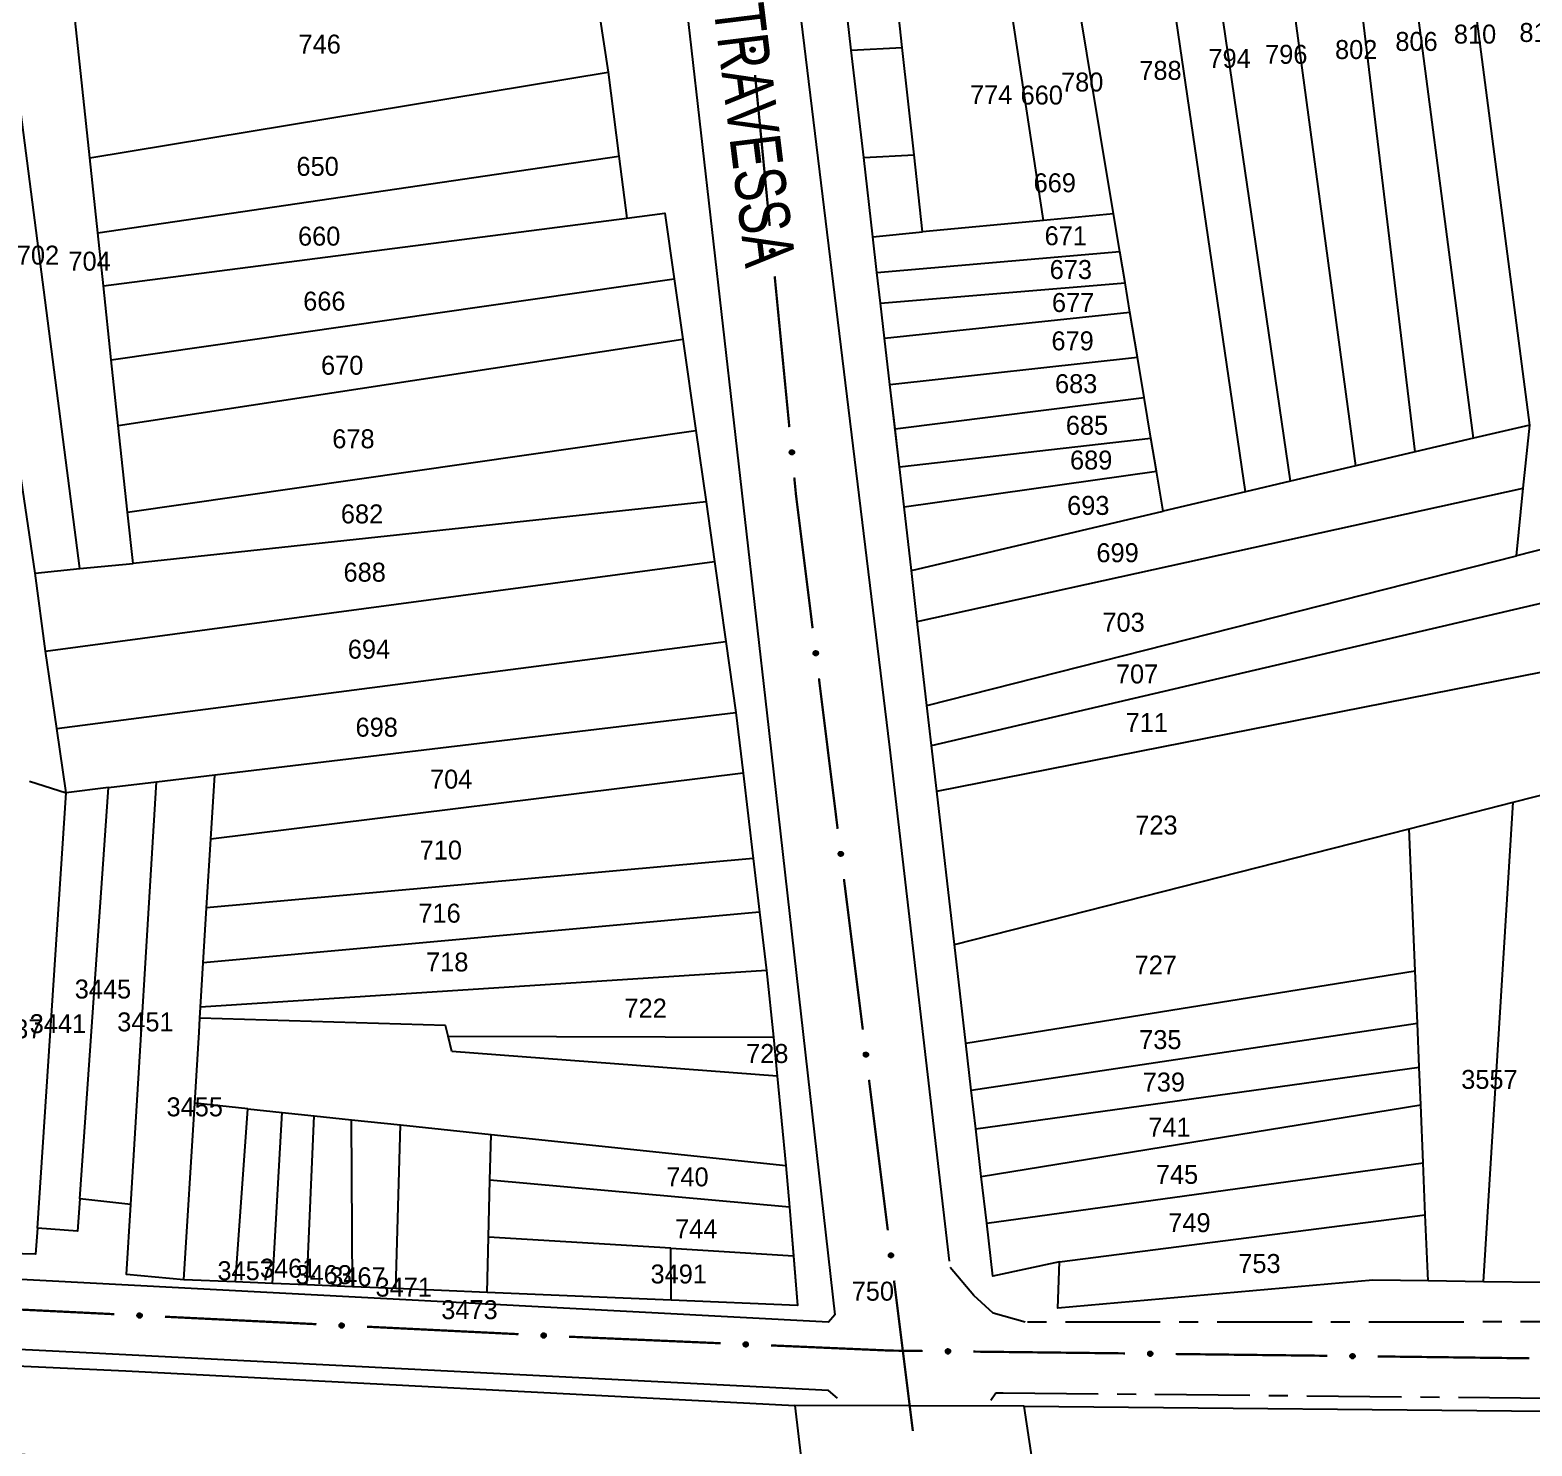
# Model space of a CAD drawing. Extents: x 203851 to 204958, y 4839055 to 4839989.
# Drawn here: x 204331.3 to 204450.1, y 4839184.7 to 4839296.7 of the extents above; entities that cross this region are included whole.
import ezdxf
from ezdxf.enums import TextEntityAlignment as Align

# ---------------------------------------------------------------- set-up
doc = ezdxf.new("R2010")
doc.units = 0
doc.header["$LTSCALE"] = 1.5
doc.header["$MEASUREMENT"] = 0
doc.linetypes.add('TRACO_13', pattern=[8, 5, -1, 1, -1])
for name, color, linetype in [('CD_MALHA_LOTES', 7, 'CONTINUOUS'), ('HD-CANAIS', 7, 'CONTINUOUS'), ('RU-QUADRA', 210, 'CONTINUOUS'), ('SV-EIXO-RUA-PAV', 20, 'CONTINUOUS'), ('SV-PONTE-BUEIRO', 251, 'CONTINUOUS'), ('SV-RUA-NAO-PAV', 7, 'CONTINUOUS'), ('SV-RUA-PAVIM', 7, 'CONTINUOUS'), ('SV-TXT-RUA-N-PAV', 7, 'CONTINUOUS'), ('Th_NmrPort', 1, 'CONTINUOUS')]:
    doc.layers.add(name, color=color, linetype=linetype)
doc.styles.add('ARIAL', font='ARIAL.SHX')

msp = doc.modelspace()

# ---------------------------------------------------------------- linework, layer by layer
at = {"layer": 'CD_MALHA_LOTES', "linetype": 'Continuous', "flags": 128}
for points in [[(204445.45, 4839264.4), (204439.37, 4839311)], [(204449.9, 4839265.45), (204443.89, 4839311.58)], [(204436.15, 4839262.21), (204429.73, 4839309.77)], [(204440.83, 4839263.32), (204435.16, 4839310.46)], [(204427.41, 4839260.16), (204420.32, 4839308.57)], [(204430.97, 4839261), (204423.97, 4839309.04)], [(204416.99, 4839282.15), (204412.75, 4839307.6)], [(204411.44, 4839281.63), (204407.58, 4839306.94)], [(204396.24, 4839295.09), (204395.06, 4839305.35)], [(204400.27, 4839295.31), (204399.13, 4839305.86)], [(204375.31, 4839304.58), (204377.01, 4839293.36)], [(204336.01, 4839286.59), (204334.57, 4839300.19)], [(204335.23, 4839254.09), (204329.35, 4839299.63)], [(204331.69, 4839253.74), (204325.39, 4839296.16)], [(204396.24, 4839295.09), (204400.27, 4839295.31)], [(204397.22, 4839286.62), (204396.24, 4839295.09)], [(204401.2, 4839286.83), (204400.27, 4839295.31)], [(204336.01, 4839286.59), (204377.01, 4839293.36)], [(204377.01, 4839293.36), (204377.86, 4839286.72)], [(204336.64, 4839280.66), (204336.01, 4839286.59)], [(204336.64, 4839280.66), (204377.86, 4839286.72)], [(204377.86, 4839286.72), (204378.49, 4839281.82)], [(204397.22, 4839286.62), (204401.2, 4839286.83)], [(204397.95, 4839280.34), (204397.22, 4839286.62)], [(204401.86, 4839280.72), (204401.2, 4839286.83)], [(204337.09, 4839276.46), (204378.49, 4839281.82)], [(204378.49, 4839281.82), (204381.49, 4839282.21)], [(204381.49, 4839282.21), (204382.23, 4839277.02)], [(204411.44, 4839281.63), (204401.86, 4839280.72)], [(204416.99, 4839282.15), (204411.44, 4839281.63)], [(204417.48, 4839279.18), (204416.99, 4839282.15)], [(204337.09, 4839276.46), (204336.64, 4839280.66)], [(204397.95, 4839280.34), (204401.86, 4839280.72)], [(204398.27, 4839277.52), (204397.95, 4839280.34)], [(204398.27, 4839277.52), (204417.48, 4839279.18)], [(204417.9, 4839276.71), (204417.48, 4839279.18)], [(204398.55, 4839275.1), (204398.27, 4839277.52)], [(204337.71, 4839270.61), (204337.09, 4839276.46)], [(204337.71, 4839270.61), (204382.23, 4839277.02)], [(204382.23, 4839277.02), (204382.91, 4839272.24)], [(204398.55, 4839275.1), (204417.9, 4839276.71)], [(204418.28, 4839274.37), (204417.9, 4839276.71)], [(204398.87, 4839272.31), (204398.55, 4839275.1)], [(204398.87, 4839272.31), (204418.28, 4839274.37)], [(204418.88, 4839270.81), (204418.28, 4839274.37)], [(204338.26, 4839265.42), (204382.91, 4839272.24)], [(204382.91, 4839272.24), (204383.94, 4839265.02)], [(204399.3, 4839268.65), (204398.87, 4839272.31)], [(204338.26, 4839265.42), (204337.71, 4839270.61)], [(204399.3, 4839268.65), (204418.88, 4839270.81)], [(204419.41, 4839267.62), (204418.88, 4839270.81)], [(204399.7, 4839265.15), (204399.3, 4839268.65)], [(204399.7, 4839265.15), (204419.41, 4839267.62)], [(204419.94, 4839264.4), (204419.41, 4839267.62)], [(204338.99, 4839258.55), (204338.26, 4839265.42)], [(204338.99, 4839258.55), (204383.94, 4839265.02)], [(204383.94, 4839265.02), (204384.75, 4839259.37)], [(204400.05, 4839262.14), (204399.7, 4839265.15)], [(204449.9, 4839265.45), (204445.45, 4839264.4)], [(204449.39, 4839260.46), (204449.9, 4839265.45)], [(204400.05, 4839262.14), (204419.94, 4839264.4)], [(204420.38, 4839261.79), (204419.94, 4839264.4)], [(204440.83, 4839263.32), (204436.15, 4839262.21)], [(204445.45, 4839264.4), (204440.83, 4839263.32)], [(204400.41, 4839258.98), (204400.05, 4839262.14)], [(204436.15, 4839262.21), (204430.97, 4839261)], [(204400.41, 4839258.98), (204420.38, 4839261.79)], [(204420.91, 4839258.63), (204420.38, 4839261.79)], [(204430.97, 4839261), (204427.41, 4839260.16)], [(204401.46, 4839249.92), (204449.39, 4839260.46)], [(204427.41, 4839260.16), (204420.91, 4839258.63)], [(204448.85, 4839255.1), (204449.39, 4839260.46)], [(204339.43, 4839254.51), (204338.99, 4839258.55)], [(204384.75, 4839259.37), (204339.43, 4839254.51)], [(204384.75, 4839259.37), (204385.42, 4839254.65)], [(204400.99, 4839253.95), (204400.41, 4839258.98)], [(204400.99, 4839253.95), (204420.91, 4839258.63)], [(204458.38, 4839257.52), (204448.85, 4839255.1)], [(204402.22, 4839243.26), (204448.85, 4839255.1)], [(204331.69, 4839253.74), (204335.23, 4839254.09)], [(204332.51, 4839247.56), (204385.42, 4839254.65)], [(204335.23, 4839254.09), (204339.43, 4839254.51)], [(204385.42, 4839254.65), (204386.32, 4839248.33)], [(204401.46, 4839249.92), (204400.99, 4839253.95)], [(204332.51, 4839247.56), (204331.69, 4839253.74)], [(204402.59, 4839240.11), (204459.02, 4839253.29)], [(204402.22, 4839243.26), (204401.46, 4839249.92)], [(204333.4, 4839241.44), (204386.32, 4839248.33)], [(204386.32, 4839248.33), (204387.12, 4839242.71)], [(204333.4, 4839241.44), (204332.51, 4839247.56)], [(204403.01, 4839236.49), (204459.86, 4839247.69)], [(204402.59, 4839240.11), (204402.22, 4839243.26)], [(204345.9, 4839237.77), (204387.12, 4839242.71)], [(204387.12, 4839242.71), (204387.69, 4839237.9)], [(204334.15, 4839236.37), (204333.4, 4839241.44)], [(204403.01, 4839236.49), (204402.59, 4839240.11)], [(204331.23, 4839237.28), (204334.15, 4839236.37)], [(204337.49, 4839236.77), (204341.3, 4839237.22)], [(204339.26, 4839203.79), (204341.3, 4839237.22)], [(204341.3, 4839237.22), (204345.9, 4839237.77)], [(204387.69, 4839237.9), (204345.58, 4839232.68)], [(204345.58, 4839232.68), (204345.9, 4839237.77)], [(204387.69, 4839237.9), (204388.48, 4839231.17)], [(204331.88, 4839201.92), (204334.15, 4839236.37)], [(204337.49, 4839236.77), (204334.15, 4839236.37)], [(204335.22, 4839204.25), (204337.49, 4839236.77)], [(204404.41, 4839224.35), (204403.01, 4839236.49)], [(204448.58, 4839235.62), (204453.9, 4839236.97)], [(204440.36, 4839233.52), (204448.58, 4839235.62)], [(204446.23, 4839197.69), (204448.58, 4839235.62)], [(204345.25, 4839227.26), (204345.58, 4839232.68)], [(204404.41, 4839224.35), (204440.36, 4839233.52)], [(204440.83, 4839222.28), (204440.36, 4839233.52)], [(204388.48, 4839231.17), (204345.25, 4839227.26)], [(204388.48, 4839231.17), (204388.98, 4839226.93)], [(204344.99, 4839222.9), (204345.25, 4839227.26)], [(204388.98, 4839226.93), (204344.99, 4839222.9)], [(204388.98, 4839226.93), (204389.53, 4839222.31)], [(204405.3, 4839216.57), (204404.41, 4839224.35)], [(204344.77, 4839219.41), (204344.99, 4839222.9)], [(204389.53, 4839222.31), (204344.77, 4839219.41)], [(204389.53, 4839222.31), (204390.09, 4839217.04)], [(204405.3, 4839216.57), (204440.83, 4839222.28)], [(204441.01, 4839218.15), (204440.83, 4839222.28)], [(204344.72, 4839218.53), (204344.77, 4839219.41)], [(204344.65, 4839217.42), (204344.72, 4839218.53)], [(204364.15, 4839217.95), (204344.72, 4839218.53)], [(204405.73, 4839212.85), (204441.01, 4839218.15)], [(204441.15, 4839214.66), (204441.01, 4839218.15)], [(204344.31, 4839211.81), (204344.65, 4839217.42)], [(204364.35, 4839217.1), (204364.15, 4839217.95)], [(204364.64, 4839215.9), (204364.35, 4839217.1)], [(204364.35, 4839217.1), (204390.09, 4839217.04)], [(204390.09, 4839217.04), (204390.39, 4839213.94)], [(204390.39, 4839213.94), (204364.64, 4839215.9)], [(204405.73, 4839212.85), (204405.3, 4839216.57)], [(204406.09, 4839209.77), (204441.15, 4839214.66)], [(204441.28, 4839211.67), (204441.15, 4839214.66)], [(204390.39, 4839213.94), (204391.07, 4839206.88)], [(204406.09, 4839209.77), (204405.73, 4839212.85)], [(204343.46, 4839197.84), (204344.31, 4839211.81)], [(204348.51, 4839211.36), (204344.31, 4839211.81)], [(204347.54, 4839197.67), (204348.51, 4839211.36)], [(204348.51, 4839211.36), (204351.22, 4839211.08)], [(204350.47, 4839197.55), (204351.22, 4839211.08)], [(204351.22, 4839211.08), (204353.75, 4839210.81)], [(204406.52, 4839206.02), (204441.28, 4839211.67)], [(204441.47, 4839207.08), (204441.28, 4839211.67)], [(204353.19, 4839197.44), (204353.75, 4839210.81)], [(204353.75, 4839210.81), (204356.71, 4839210.5)], [(204356.71, 4839210.5), (204360.59, 4839210.09)], [(204356.8, 4839197.29), (204356.71, 4839210.5)], [(204360.21, 4839197.14), (204360.59, 4839210.09)], [(204360.59, 4839210.09), (204367.75, 4839209.34)], [(204367.66, 4839205.73), (204367.75, 4839209.34)], [(204367.75, 4839209.34), (204391.07, 4839206.88)], [(204406.52, 4839206.02), (204406.09, 4839209.77)], [(204391.07, 4839206.88), (204391.34, 4839203.59)], [(204406.95, 4839202.33), (204441.47, 4839207.08)], [(204441.64, 4839202.97), (204441.47, 4839207.08)], [(204367.54, 4839201.2), (204367.66, 4839205.73)], [(204391.34, 4839203.59), (204367.66, 4839205.73)], [(204406.95, 4839202.33), (204406.52, 4839206.02)], [(204335.22, 4839204.25), (204335.04, 4839201.68)], [(204339.26, 4839203.79), (204335.22, 4839204.25)], [(204338.92, 4839198.26), (204339.26, 4839203.79)], [(204391.34, 4839203.59), (204391.66, 4839199.74)], [(204412.71, 4839199.25), (204441.64, 4839202.97)], [(204441.86, 4839197.76), (204441.64, 4839202.97)], [(204331.88, 4839201.92), (204331.73, 4839199.86)], [(204335.04, 4839201.68), (204331.88, 4839201.92)], [(204407.43, 4839198.13), (204406.95, 4839202.33)], [(204367.43, 4839196.84), (204367.54, 4839201.2)], [(204381.97, 4839200.33), (204367.54, 4839201.2)], [(204381.97, 4839200.33), (204391.66, 4839199.74)], [(204382, 4839196.23), (204381.97, 4839200.33)], [(204331.73, 4839199.86), (204328.6, 4839199.95)], [(204391.66, 4839199.74), (204391.98, 4839195.82)], [(204412.71, 4839199.25), (204407.43, 4839198.13)], [(204412.58, 4839195.6), (204412.71, 4839199.25)], [(204343.46, 4839197.84), (204338.92, 4839198.26)], [(204347.54, 4839197.67), (204343.46, 4839197.84)], [(204350.47, 4839197.55), (204347.54, 4839197.67)], [(204353.19, 4839197.44), (204350.47, 4839197.55)], [(204356.8, 4839197.29), (204353.19, 4839197.44)], [(204360.21, 4839197.14), (204356.8, 4839197.29)], [(204367.43, 4839196.84), (204360.21, 4839197.14)], [(204382, 4839196.23), (204367.43, 4839196.84)], [(204441.86, 4839197.76), (204437.48, 4839197.82), (204412.58, 4839195.6)], [(204446.23, 4839197.69), (204441.86, 4839197.76)], [(204450.81, 4839197.62), (204446.23, 4839197.69)], [(204391.98, 4839195.82), (204382, 4839196.23)]]:
    msp.add_lwpolyline(points, dxfattribs=at)
at = {"layer": 'HD-CANAIS', "linetype": 'Continuous'}
for points in [[(204392.59, 4839180.99, 3.95), (204308.68, 4839185.07, 3.95), (204268.14, 4839187.03, 4.16), (204268.02, 4839193.88, 4.16), (204338.86, 4839190.64, 3.8), (204391.77, 4839187.9, 3.88)], [(204551.82, 4839185.16, 3.92), (204551.48, 4839178.24, 3.92), (204533.11, 4839179.7, 3.92), (204495.53, 4839180.19, 3.92), (204431.45, 4839180.64, 3.75), (204410.96, 4839180.87, 3.73), (204409.91, 4839187.84, 3.73), (204498.01, 4839186.99, 3.65), (204532.22, 4839186.64, 3.57), (204536.82, 4839186.4, 3.57)]]:
    msp.add_polyline3d(points, close=True, dxfattribs=at)
at = {"layer": 'RU-QUADRA', "linetype": 'Continuous', "flags": 128}
for points in [[(204450.81, 4839197.62), (204446.23, 4839197.69), (204441.86, 4839197.76), (204437.48, 4839197.82), (204412.58, 4839195.6), (204412.71, 4839199.25), (204407.43, 4839198.13), (204406.95, 4839202.33), (204406.52, 4839206.02), (204406.09, 4839209.77), (204405.73, 4839212.85), (204405.3, 4839216.57), (204404.41, 4839224.35), (204403.01, 4839236.49), (204402.59, 4839240.11), (204402.22, 4839243.26), (204401.46, 4839249.92), (204400.99, 4839253.95), (204400.41, 4839258.98), (204400.05, 4839262.14), (204399.3, 4839268.65), (204398.87, 4839272.31), (204398.55, 4839275.1), (204398.27, 4839277.52), (204397.95, 4839280.34), (204397.22, 4839286.62), (204396.24, 4839295.09), (204395.06, 4839305.35)], [(204375.31, 4839304.58), (204377.01, 4839293.36), (204377.86, 4839286.72), (204378.49, 4839281.82), (204381.49, 4839282.21), (204382.23, 4839277.02), (204382.91, 4839272.24), (204383.94, 4839265.02), (204384.75, 4839259.37), (204385.42, 4839254.65), (204386.32, 4839248.33), (204387.12, 4839242.71), (204387.69, 4839237.9), (204388.48, 4839231.17), (204388.98, 4839226.93), (204389.53, 4839222.31), (204390.09, 4839217.04), (204390.39, 4839213.94), (204391.07, 4839206.88), (204391.34, 4839203.59), (204391.98, 4839195.82), (204382, 4839196.23), (204367.43, 4839196.84), (204360.21, 4839197.14), (204356.8, 4839197.29), (204353.19, 4839197.44), (204350.47, 4839197.55), (204347.54, 4839197.67), (204343.46, 4839197.84), (204338.92, 4839198.26), (204339.26, 4839203.79), (204335.22, 4839204.25), (204335.04, 4839201.68), (204331.88, 4839201.92), (204331.73, 4839199.86), (204328.6, 4839199.95)]]:
    msp.add_lwpolyline(points, dxfattribs=at)
at = {"layer": 'SV-EIXO-RUA-PAV'}
for points in [[(204388.53, 4839295.29), (204388.57, 4839295.26), (204388.59, 4839295.22), (204388.61, 4839295.19), (204388.61, 4839295.16), (204388.61, 4839295.12), (204388.6, 4839295.08), (204388.59, 4839295.05), (204388.56, 4839295.01), (204388.52, 4839294.98), (204388.49, 4839294.97), (204388.45, 4839294.96), (204388.42, 4839294.96), (204388.38, 4839294.97), (204388.34, 4839294.99), (204388.3, 4839295.02), (204388.28, 4839295.05), (204388.27, 4839295.09), (204388.26, 4839295.12), (204388.26, 4839295.16), (204388.27, 4839295.19), (204388.28, 4839295.23), (204388.32, 4839295.27), (204388.35, 4839295.29), (204388.38, 4839295.31), (204388.42, 4839295.31), (204388.45, 4839295.31), (204388.49, 4839295.31), (204388.53, 4839295.29)], [(204390.08, 4839279.36), (204390.12, 4839279.33), (204390.14, 4839279.3), (204390.16, 4839279.26), (204390.16, 4839279.23), (204390.16, 4839279.2), (204390.16, 4839279.16), (204390.14, 4839279.12), (204390.11, 4839279.08), (204390.07, 4839279.06), (204390.04, 4839279.04), (204390, 4839279.04), (204389.97, 4839279.04), (204389.93, 4839279.05), (204389.9, 4839279.06), (204389.86, 4839279.09), (204389.83, 4839279.13), (204389.82, 4839279.16), (204389.81, 4839279.2), (204389.81, 4839279.23), (204389.82, 4839279.27), (204389.84, 4839279.31), (204389.87, 4839279.34), (204389.9, 4839279.37), (204389.94, 4839279.38), (204389.97, 4839279.39), (204390.01, 4839279.39), (204390.04, 4839279.38), (204390.08, 4839279.36)], [(204391.63, 4839263.44), (204391.67, 4839263.41), (204391.7, 4839263.38), (204391.71, 4839263.34), (204391.72, 4839263.31), (204391.72, 4839263.27), (204391.71, 4839263.24), (204391.69, 4839263.2), (204391.66, 4839263.16), (204391.62, 4839263.13), (204391.59, 4839263.12), (204391.56, 4839263.11), (204391.52, 4839263.11), (204391.49, 4839263.12), (204391.45, 4839263.14), (204391.41, 4839263.17), (204391.38, 4839263.2), (204391.37, 4839263.24), (204391.36, 4839263.27), (204391.36, 4839263.31), (204391.37, 4839263.34), (204391.39, 4839263.38), (204391.42, 4839263.42), (204391.45, 4839263.45), (204391.49, 4839263.46), (204391.52, 4839263.46), (204391.56, 4839263.46), (204391.59, 4839263.46), (204391.63, 4839263.44)], [(204393.52, 4839247.56), (204393.56, 4839247.53), (204393.59, 4839247.49), (204393.6, 4839247.46), (204393.61, 4839247.42), (204393.61, 4839247.39), (204393.6, 4839247.35), (204393.59, 4839247.32), (204393.56, 4839247.28), (204393.52, 4839247.25), (204393.49, 4839247.23), (204393.45, 4839247.23), (204393.42, 4839247.23), (204393.38, 4839247.23), (204393.34, 4839247.25), (204393.31, 4839247.28), (204393.28, 4839247.31), (204393.26, 4839247.35), (204393.26, 4839247.38), (204393.26, 4839247.42), (204393.26, 4839247.45), (204393.28, 4839247.49), (204393.31, 4839247.53), (204393.34, 4839247.56), (204393.38, 4839247.57), (204393.41, 4839247.58), (204393.45, 4839247.58), (204393.48, 4839247.57), (204393.52, 4839247.56)], [(204395.5, 4839231.68), (204395.54, 4839231.65), (204395.57, 4839231.62), (204395.58, 4839231.58), (204395.59, 4839231.55), (204395.59, 4839231.51), (204395.58, 4839231.48), (204395.57, 4839231.44), (204395.54, 4839231.4), (204395.5, 4839231.37), (204395.47, 4839231.36), (204395.44, 4839231.35), (204395.4, 4839231.35), (204395.36, 4839231.36), (204395.33, 4839231.37), (204395.29, 4839231.4), (204395.26, 4839231.44), (204395.25, 4839231.47), (204395.24, 4839231.5), (204395.24, 4839231.54), (204395.24, 4839231.58), (204395.26, 4839231.61), (204395.29, 4839231.65), (204395.32, 4839231.68), (204395.36, 4839231.69), (204395.39, 4839231.7), (204395.43, 4839231.7), (204395.46, 4839231.7), (204395.5, 4839231.68)], [(204397.49, 4839215.8), (204397.52, 4839215.77), (204397.55, 4839215.74), (204397.57, 4839215.7), (204397.57, 4839215.67), (204397.57, 4839215.64), (204397.57, 4839215.6), (204397.55, 4839215.56), (204397.52, 4839215.52), (204397.49, 4839215.5), (204397.45, 4839215.48), (204397.42, 4839215.47), (204397.38, 4839215.47), (204397.35, 4839215.48), (204397.31, 4839215.5), (204397.27, 4839215.53), (204397.24, 4839215.56), (204397.23, 4839215.59), (204397.22, 4839215.63), (204397.22, 4839215.66), (204397.23, 4839215.7), (204397.24, 4839215.74), (204397.27, 4839215.78), (204397.31, 4839215.8), (204397.34, 4839215.82), (204397.37, 4839215.82), (204397.41, 4839215.83), (204397.45, 4839215.82), (204397.49, 4839215.8)], [(204399.47, 4839199.93), (204399.51, 4839199.9), (204399.53, 4839199.86), (204399.55, 4839199.83), (204399.55, 4839199.79), (204399.56, 4839199.76), (204399.55, 4839199.72), (204399.53, 4839199.69), (204399.5, 4839199.65), (204399.47, 4839199.62), (204399.44, 4839199.6), (204399.4, 4839199.6), (204399.37, 4839199.59), (204399.33, 4839199.6), (204399.29, 4839199.62), (204399.25, 4839199.65), (204399.22, 4839199.68), (204399.21, 4839199.72), (204399.2, 4839199.75), (204399.2, 4839199.79), (204399.21, 4839199.82), (204399.23, 4839199.86), (204399.26, 4839199.9), (204399.29, 4839199.93), (204399.32, 4839199.94), (204399.36, 4839199.95), (204399.39, 4839199.95), (204399.43, 4839199.94), (204399.47, 4839199.93)], [(204339.81, 4839195.13), (204339.85, 4839195.17), (204339.89, 4839195.19), (204339.92, 4839195.2), (204339.96, 4839195.2), (204339.99, 4839195.19), (204340.03, 4839195.18), (204340.06, 4839195.16), (204340.1, 4839195.12), (204340.12, 4839195.08), (204340.13, 4839195.05), (204340.13, 4839195.01), (204340.12, 4839194.98), (204340.11, 4839194.94), (204340.09, 4839194.91), (204340.05, 4839194.87), (204340.01, 4839194.85), (204339.98, 4839194.85), (204339.94, 4839194.84), (204339.9, 4839194.85), (204339.87, 4839194.86), (204339.84, 4839194.88), (204339.8, 4839194.92), (204339.78, 4839194.96), (204339.77, 4839194.99), (204339.77, 4839195.03), (204339.78, 4839195.06), (204339.79, 4839195.1), (204339.81, 4839195.13)], [(204355.8, 4839194.34), (204355.83, 4839194.38), (204355.87, 4839194.4), (204355.9, 4839194.41), (204355.94, 4839194.41), (204355.97, 4839194.4), (204356.01, 4839194.39), (204356.04, 4839194.37), (204356.08, 4839194.33), (204356.1, 4839194.29), (204356.11, 4839194.26), (204356.11, 4839194.22), (204356.1, 4839194.19), (204356.09, 4839194.15), (204356.07, 4839194.12), (204356.03, 4839194.08), (204355.99, 4839194.06), (204355.96, 4839194.06), (204355.92, 4839194.05), (204355.89, 4839194.06), (204355.85, 4839194.07), (204355.82, 4839194.1), (204355.78, 4839194.13), (204355.76, 4839194.17), (204355.76, 4839194.2), (204355.76, 4839194.24), (204355.76, 4839194.27), (204355.77, 4839194.31), (204355.8, 4839194.34)], [(204371.78, 4839193.55), (204371.81, 4839193.59), (204371.85, 4839193.61), (204371.89, 4839193.62), (204371.92, 4839193.62), (204371.95, 4839193.61), (204371.99, 4839193.6), (204372.02, 4839193.58), (204372.06, 4839193.54), (204372.08, 4839193.5), (204372.09, 4839193.47), (204372.09, 4839193.43), (204372.08, 4839193.4), (204372.07, 4839193.36), (204372.05, 4839193.33), (204372.01, 4839193.29), (204371.97, 4839193.27), (204371.94, 4839193.27), (204371.9, 4839193.26), (204371.87, 4839193.27), (204371.83, 4839193.28), (204371.8, 4839193.31), (204371.76, 4839193.34), (204371.74, 4839193.38), (204371.74, 4839193.41), (204371.74, 4839193.45), (204371.74, 4839193.48), (204371.75, 4839193.52), (204371.78, 4839193.55)], [(204387.76, 4839192.85), (204387.8, 4839192.89), (204387.83, 4839192.91), (204387.87, 4839192.92), (204387.9, 4839192.92), (204387.94, 4839192.91), (204387.97, 4839192.9), (204388.01, 4839192.88), (204388.04, 4839192.84), (204388.06, 4839192.8), (204388.07, 4839192.77), (204388.07, 4839192.73), (204388.07, 4839192.7), (204388.05, 4839192.66), (204388.03, 4839192.63), (204388, 4839192.59), (204387.96, 4839192.57), (204387.92, 4839192.57), (204387.89, 4839192.56), (204387.85, 4839192.57), (204387.82, 4839192.58), (204387.78, 4839192.6), (204387.75, 4839192.64), (204387.73, 4839192.68), (204387.72, 4839192.71), (204387.72, 4839192.75), (204387.72, 4839192.78), (204387.73, 4839192.82), (204387.76, 4839192.85)], [(204403.74, 4839192.3), (204403.78, 4839192.33), (204403.82, 4839192.35), (204403.85, 4839192.37), (204403.89, 4839192.37), (204403.92, 4839192.36), (204403.96, 4839192.35), (204403.99, 4839192.33), (204404.03, 4839192.3), (204404.05, 4839192.26), (204404.06, 4839192.22), (204404.06, 4839192.19), (204404.06, 4839192.15), (204404.05, 4839192.12), (204404.02, 4839192.08), (204403.99, 4839192.05), (204403.95, 4839192.02), (204403.92, 4839192.02), (204403.88, 4839192.01), (204403.85, 4839192.02), (204403.81, 4839192.03), (204403.78, 4839192.05), (204403.74, 4839192.08), (204403.72, 4839192.12), (204403.71, 4839192.16), (204403.71, 4839192.19), (204403.71, 4839192.23), (204403.72, 4839192.26), (204403.74, 4839192.3)], [(204419.74, 4839192.11), (204419.78, 4839192.14), (204419.81, 4839192.16), (204419.85, 4839192.17), (204419.89, 4839192.17), (204419.92, 4839192.17), (204419.96, 4839192.16), (204419.99, 4839192.14), (204420.03, 4839192.1), (204420.05, 4839192.07), (204420.06, 4839192.03), (204420.06, 4839191.99), (204420.06, 4839191.96), (204420.04, 4839191.92), (204420.02, 4839191.89), (204419.99, 4839191.85), (204419.95, 4839191.83), (204419.92, 4839191.82), (204419.88, 4839191.82), (204419.84, 4839191.82), (204419.81, 4839191.84), (204419.77, 4839191.86), (204419.74, 4839191.89), (204419.72, 4839191.93), (204419.71, 4839191.96), (204419.71, 4839192), (204419.71, 4839192.03), (204419.72, 4839192.07), (204419.74, 4839192.11)], [(204435.74, 4839191.91), (204435.78, 4839191.95), (204435.81, 4839191.97), (204435.85, 4839191.98), (204435.88, 4839191.98), (204435.92, 4839191.98), (204435.95, 4839191.97), (204435.99, 4839191.95), (204436.02, 4839191.91), (204436.05, 4839191.87), (204436.06, 4839191.84), (204436.06, 4839191.8), (204436.06, 4839191.77), (204436.04, 4839191.73), (204436.02, 4839191.7), (204435.99, 4839191.66), (204435.95, 4839191.64), (204435.92, 4839191.63), (204435.88, 4839191.63), (204435.84, 4839191.63), (204435.81, 4839191.64), (204435.77, 4839191.67), (204435.74, 4839191.7), (204435.72, 4839191.74), (204435.71, 4839191.77), (204435.71, 4839191.81), (204435.71, 4839191.84), (204435.72, 4839191.88), (204435.74, 4839191.91)]]:
    msp.add_lwpolyline(points, close=True, dxfattribs=at)
for points in [[(204388.26, 4839295.17), (204388.29, 4839295.04)], [(204388.26, 4839295.16), (204388.28, 4839295.05)], [(204388.27, 4839295.19), (204388.3, 4839295.02)], [(204388.28, 4839295.23), (204388.34, 4839294.99)], [(204388.28, 4839295.21), (204388.32, 4839295.01)], [(204388.3, 4839295.25), (204388.36, 4839294.98)], [(204388.32, 4839295.27), (204388.38, 4839294.97)], [(204388.33, 4839295.28), (204388.4, 4839294.97)], [(204388.35, 4839295.29), (204388.42, 4839294.96)], [(204388.37, 4839295.3), (204388.43, 4839294.96)], [(204388.38, 4839295.31), (204388.45, 4839294.96)], [(204388.4, 4839295.31), (204388.47, 4839294.97)], [(204388.42, 4839295.31), (204388.49, 4839294.97)], [(204388.44, 4839295.31), (204388.51, 4839294.98)], [(204388.45, 4839295.31), (204388.52, 4839294.98)], [(204388.47, 4839295.31), (204388.54, 4839295)], [(204388.49, 4839295.31), (204388.56, 4839295.01)], [(204388.51, 4839295.3), (204388.57, 4839295.03)], [(204388.53, 4839295.29), (204388.59, 4839295.05)], [(204388.55, 4839295.27), (204388.59, 4839295.07)], [(204388.57, 4839295.26), (204388.6, 4839295.08)], [(204388.58, 4839295.24), (204388.61, 4839295.11)], [(204388.59, 4839295.22), (204388.61, 4839295.12)], [(204389.81, 4839279.23), (204389.83, 4839279.13)], [(204389.82, 4839279.27), (204389.86, 4839279.09)], [(204389.82, 4839279.25), (204389.84, 4839279.12)], [(204389.83, 4839279.28), (204389.87, 4839279.09)], [(204389.84, 4839279.31), (204389.9, 4839279.06)], [(204389.85, 4839279.32), (204389.91, 4839279.06)], [(204389.87, 4839279.34), (204389.93, 4839279.05)], [(204389.88, 4839279.35), (204389.95, 4839279.05)], [(204389.9, 4839279.37), (204389.97, 4839279.04)], [(204389.92, 4839279.37), (204389.99, 4839279.04)], [(204389.94, 4839279.38), (204390, 4839279.04)], [(204389.95, 4839279.38), (204390.02, 4839279.04)], [(204389.97, 4839279.39), (204390.04, 4839279.04)], [(204389.99, 4839279.39), (204390.06, 4839279.06)], [(204390.01, 4839279.39), (204390.07, 4839279.06)], [(204390.02, 4839279.38), (204390.09, 4839279.08)], [(204390.04, 4839279.38), (204390.11, 4839279.08)], [(204390.06, 4839279.37), (204390.12, 4839279.11)], [(204390.08, 4839279.36), (204390.14, 4839279.12)], [(204390.1, 4839279.35), (204390.15, 4839279.15)], [(204390.12, 4839279.33), (204390.16, 4839279.16)], [(204390.13, 4839279.31), (204390.16, 4839279.19)], [(204390.14, 4839279.3), (204390.16, 4839279.2)], [(204391.36, 4839263.31), (204391.38, 4839263.2)], [(204391.37, 4839263.34), (204391.41, 4839263.17)], [(204391.37, 4839263.32), (204391.4, 4839263.19)], [(204391.38, 4839263.36), (204391.43, 4839263.16)], [(204391.39, 4839263.38), (204391.45, 4839263.14)], [(204391.41, 4839263.4), (204391.47, 4839263.13)], [(204391.42, 4839263.42), (204391.49, 4839263.12)], [(204391.44, 4839263.43), (204391.5, 4839263.12)], [(204391.45, 4839263.45), (204391.52, 4839263.11)], [(204391.47, 4839263.45), (204391.54, 4839263.12)], [(204391.49, 4839263.46), (204391.56, 4839263.11)], [(204391.51, 4839263.46), (204391.57, 4839263.12)], [(204391.52, 4839263.46), (204391.59, 4839263.12)], [(204391.54, 4839263.46), (204391.61, 4839263.13)], [(204391.56, 4839263.46), (204391.62, 4839263.13)], [(204391.58, 4839263.46), (204391.64, 4839263.15)], [(204391.59, 4839263.46), (204391.66, 4839263.16)], [(204391.61, 4839263.45), (204391.67, 4839263.18)], [(204391.63, 4839263.44), (204391.69, 4839263.2)], [(204391.65, 4839263.42), (204391.7, 4839263.22)], [(204391.67, 4839263.41), (204391.71, 4839263.24)], [(204391.69, 4839263.39), (204391.71, 4839263.26)], [(204391.7, 4839263.38), (204391.72, 4839263.27)], [(204393.26, 4839247.45), (204393.31, 4839247.28)], [(204393.26, 4839247.43), (204393.29, 4839247.3)], [(204393.26, 4839247.42), (204393.28, 4839247.31)], [(204393.27, 4839247.47), (204393.32, 4839247.27)], [(204393.28, 4839247.49), (204393.34, 4839247.25)], [(204393.3, 4839247.51), (204393.36, 4839247.24)], [(204393.31, 4839247.53), (204393.38, 4839247.23)], [(204393.33, 4839247.54), (204393.4, 4839247.23)], [(204393.34, 4839247.56), (204393.42, 4839247.23)], [(204393.36, 4839247.56), (204393.44, 4839247.23)], [(204393.38, 4839247.57), (204393.45, 4839247.23)], [(204393.39, 4839247.57), (204393.47, 4839247.23)], [(204393.41, 4839247.58), (204393.49, 4839247.23)], [(204393.43, 4839247.57), (204393.51, 4839247.25)], [(204393.45, 4839247.58), (204393.52, 4839247.25)], [(204393.46, 4839247.57), (204393.54, 4839247.27)], [(204393.48, 4839247.57), (204393.56, 4839247.28)], [(204393.5, 4839247.56), (204393.57, 4839247.3)], [(204393.52, 4839247.56), (204393.59, 4839247.32)], [(204393.54, 4839247.54), (204393.59, 4839247.34)], [(204393.56, 4839247.53), (204393.6, 4839247.35)], [(204393.58, 4839247.51), (204393.6, 4839247.38)], [(204393.59, 4839247.49), (204393.61, 4839247.39)], [(204395.24, 4839231.58), (204395.29, 4839231.4)], [(204395.24, 4839231.55), (204395.27, 4839231.43)], [(204395.24, 4839231.54), (204395.26, 4839231.44)], [(204395.26, 4839231.61), (204395.33, 4839231.37)], [(204395.26, 4839231.59), (204395.31, 4839231.4)], [(204395.28, 4839231.63), (204395.34, 4839231.37)], [(204395.29, 4839231.65), (204395.36, 4839231.36)], [(204395.31, 4839231.66), (204395.38, 4839231.36)], [(204395.32, 4839231.68), (204395.4, 4839231.35)], [(204395.34, 4839231.68), (204395.42, 4839231.35)], [(204395.36, 4839231.69), (204395.44, 4839231.35)], [(204395.38, 4839231.69), (204395.45, 4839231.35)], [(204395.39, 4839231.7), (204395.47, 4839231.36)], [(204395.41, 4839231.7), (204395.49, 4839231.37)], [(204395.43, 4839231.7), (204395.5, 4839231.37)], [(204395.45, 4839231.69), (204395.52, 4839231.39)], [(204395.46, 4839231.7), (204395.54, 4839231.4)], [(204395.48, 4839231.69), (204395.55, 4839231.42)], [(204395.5, 4839231.68), (204395.57, 4839231.44)], [(204395.52, 4839231.66), (204395.58, 4839231.46)], [(204395.54, 4839231.65), (204395.58, 4839231.48)], [(204395.56, 4839231.63), (204395.59, 4839231.5)], [(204395.57, 4839231.62), (204395.59, 4839231.51)], [(204397.26, 4839215.75), (204397.33, 4839215.49)], [(204397.27, 4839215.78), (204397.35, 4839215.48)], [(204397.29, 4839215.79), (204397.36, 4839215.48)], [(204397.31, 4839215.8), (204397.38, 4839215.47)], [(204397.32, 4839215.81), (204397.4, 4839215.47)], [(204397.34, 4839215.82), (204397.42, 4839215.47)], [(204397.36, 4839215.82), (204397.43, 4839215.48)], [(204397.37, 4839215.82), (204397.45, 4839215.48)], [(204397.39, 4839215.82), (204397.47, 4839215.49)], [(204397.41, 4839215.83), (204397.49, 4839215.5)], [(204397.43, 4839215.82), (204397.5, 4839215.51)], [(204397.45, 4839215.82), (204397.52, 4839215.52)], [(204397.46, 4839215.81), (204397.53, 4839215.55)], [(204397.49, 4839215.8), (204397.55, 4839215.56)], [(204397.51, 4839215.79), (204397.56, 4839215.59)], [(204397.52, 4839215.77), (204397.57, 4839215.6)], [(204397.54, 4839215.75), (204397.57, 4839215.63)], [(204397.22, 4839215.66), (204397.24, 4839215.56)], [(204397.23, 4839215.7), (204397.27, 4839215.53)], [(204397.23, 4839215.68), (204397.25, 4839215.55)], [(204397.24, 4839215.74), (204397.31, 4839215.5)], [(204397.24, 4839215.71), (204397.29, 4839215.52)], [(204397.55, 4839215.74), (204397.57, 4839215.64)], [(204399.2, 4839199.79), (204399.22, 4839199.68)], [(204399.21, 4839199.82), (204399.25, 4839199.65)], [(204399.21, 4839199.8), (204399.24, 4839199.67)], [(204399.22, 4839199.84), (204399.27, 4839199.64)], [(204399.23, 4839199.86), (204399.29, 4839199.62)], [(204399.24, 4839199.88), (204399.31, 4839199.61)], [(204399.26, 4839199.9), (204399.33, 4839199.6)], [(204399.27, 4839199.91), (204399.35, 4839199.6)], [(204399.29, 4839199.93), (204399.37, 4839199.59)], [(204399.31, 4839199.93), (204399.38, 4839199.6)], [(204399.32, 4839199.94), (204399.4, 4839199.6)], [(204399.34, 4839199.94), (204399.41, 4839199.6)], [(204399.36, 4839199.95), (204399.44, 4839199.6)], [(204399.38, 4839199.94), (204399.45, 4839199.62)], [(204399.39, 4839199.95), (204399.47, 4839199.62)], [(204399.41, 4839199.94), (204399.49, 4839199.64)], [(204399.43, 4839199.94), (204399.5, 4839199.65)], [(204399.45, 4839199.93), (204399.52, 4839199.67)], [(204399.47, 4839199.93), (204399.53, 4839199.69)], [(204399.49, 4839199.91), (204399.54, 4839199.71)], [(204399.51, 4839199.9), (204399.55, 4839199.72)], [(204399.52, 4839199.88), (204399.55, 4839199.75)], [(204399.53, 4839199.86), (204399.56, 4839199.76)], [(204339.77, 4839195.03), (204340.13, 4839195.05)], [(204339.77, 4839194.99), (204340.13, 4839195.01)], [(204339.78, 4839195.06), (204340.12, 4839195.08)], [(204339.78, 4839195.05), (204340.12, 4839195.07)], [(204339.78, 4839195.01), (204340.13, 4839195.03)], [(204339.78, 4839194.97), (204340.12, 4839194.99)], [(204339.78, 4839194.96), (204340.12, 4839194.98)], [(204339.79, 4839195.1), (204340.1, 4839195.12)], [(204339.79, 4839195.08), (204340.1, 4839195.1)], [(204339.8, 4839195.11), (204340.08, 4839195.14)], [(204339.8, 4839194.94), (204340.11, 4839194.96)], [(204339.8, 4839194.92), (204340.11, 4839194.94)], [(204339.81, 4839195.13), (204340.06, 4839195.16)], [(204339.82, 4839194.9), (204340.09, 4839194.92)], [(204339.83, 4839195.15), (204340.04, 4839195.17)], [(204339.84, 4839194.88), (204340.09, 4839194.91)], [(204339.85, 4839195.17), (204340.03, 4839195.18)], [(204339.86, 4839194.88), (204340.06, 4839194.89)], [(204339.87, 4839195.18), (204340, 4839195.19)], [(204339.87, 4839194.86), (204340.05, 4839194.87)], [(204339.89, 4839195.19), (204339.99, 4839195.19)], [(204339.89, 4839194.86), (204340.02, 4839194.86)], [(204339.9, 4839194.85), (204340.01, 4839194.85)], [(204355.8, 4839194.34), (204356.04, 4839194.37)], [(204355.82, 4839194.36), (204356.02, 4839194.38)], [(204355.83, 4839194.38), (204356.01, 4839194.39)], [(204355.85, 4839194.39), (204355.98, 4839194.4)], [(204355.87, 4839194.4), (204355.97, 4839194.4)], [(204355.76, 4839194.27), (204356.1, 4839194.29)], [(204355.76, 4839194.26), (204356.1, 4839194.28)], [(204355.76, 4839194.24), (204356.11, 4839194.26)], [(204355.76, 4839194.22), (204356.11, 4839194.24)], [(204355.76, 4839194.2), (204356.11, 4839194.22)], [(204355.76, 4839194.19), (204356.1, 4839194.2)], [(204355.76, 4839194.17), (204356.1, 4839194.19)], [(204355.77, 4839194.31), (204356.08, 4839194.33)], [(204355.77, 4839194.29), (204356.08, 4839194.31)], [(204355.78, 4839194.32), (204356.06, 4839194.35)], [(204355.78, 4839194.15), (204356.09, 4839194.17)], [(204355.78, 4839194.13), (204356.09, 4839194.15)], [(204355.8, 4839194.11), (204356.07, 4839194.13)], [(204355.82, 4839194.1), (204356.07, 4839194.12)], [(204355.84, 4839194.09), (204356.04, 4839194.1)], [(204355.85, 4839194.07), (204356.03, 4839194.08)], [(204355.87, 4839194.07), (204356, 4839194.07)], [(204355.89, 4839194.06), (204355.99, 4839194.06)], [(204371.74, 4839193.48), (204372.08, 4839193.5)], [(204371.74, 4839193.47), (204372.08, 4839193.49)], [(204371.74, 4839193.45), (204372.09, 4839193.47)], [(204371.74, 4839193.43), (204372.09, 4839193.45)], [(204371.74, 4839193.41), (204372.09, 4839193.43)], [(204371.74, 4839193.4), (204372.08, 4839193.41)], [(204371.74, 4839193.38), (204372.08, 4839193.4)], [(204371.75, 4839193.52), (204372.06, 4839193.54)], [(204371.75, 4839193.5), (204372.06, 4839193.52)], [(204371.76, 4839193.54), (204372.04, 4839193.56)], [(204371.76, 4839193.36), (204372.07, 4839193.38)], [(204371.76, 4839193.34), (204372.07, 4839193.36)], [(204371.78, 4839193.55), (204372.02, 4839193.58)], [(204371.78, 4839193.33), (204372.06, 4839193.34)], [(204371.8, 4839193.57), (204372, 4839193.59)], [(204371.8, 4839193.31), (204372.05, 4839193.33)], [(204371.81, 4839193.59), (204371.99, 4839193.6)], [(204371.82, 4839193.3), (204372.02, 4839193.31)], [(204371.83, 4839193.6), (204371.96, 4839193.61)], [(204371.83, 4839193.28), (204372.01, 4839193.29)], [(204371.85, 4839193.61), (204371.95, 4839193.61)], [(204371.85, 4839193.28), (204371.99, 4839193.28)], [(204371.87, 4839193.27), (204371.97, 4839193.27)], [(204387.72, 4839192.78), (204388.06, 4839192.8)], [(204387.72, 4839192.75), (204388.07, 4839192.77)], [(204387.72, 4839192.73), (204388.07, 4839192.75)], [(204387.72, 4839192.71), (204388.07, 4839192.73)], [(204387.73, 4839192.82), (204388.04, 4839192.84)], [(204387.73, 4839192.8), (204388.05, 4839192.82)], [(204387.73, 4839192.77), (204388.06, 4839192.79)], [(204387.73, 4839192.69), (204388.07, 4839192.71)], [(204387.73, 4839192.68), (204388.07, 4839192.7)], [(204387.74, 4839192.66), (204388.06, 4839192.68)], [(204387.75, 4839192.83), (204388.02, 4839192.86)], [(204387.75, 4839192.64), (204388.05, 4839192.66)], [(204387.76, 4839192.85), (204388.01, 4839192.88)], [(204387.77, 4839192.62), (204388.04, 4839192.64)], [(204387.78, 4839192.87), (204387.98, 4839192.89)], [(204387.78, 4839192.6), (204388.03, 4839192.63)], [(204387.8, 4839192.89), (204387.97, 4839192.9)], [(204387.81, 4839192.59), (204388.01, 4839192.61)], [(204387.82, 4839192.9), (204387.95, 4839192.91)], [(204387.82, 4839192.58), (204388, 4839192.59)], [(204387.83, 4839192.91), (204387.94, 4839192.91)], [(204387.84, 4839192.58), (204387.97, 4839192.58)], [(204387.85, 4839192.57), (204387.96, 4839192.57)], [(204403.71, 4839192.23), (204404.05, 4839192.26)], [(204403.71, 4839192.21), (204404.05, 4839192.24)], [(204403.71, 4839192.19), (204404.06, 4839192.22)], [(204403.71, 4839192.17), (204404.06, 4839192.2)], [(204403.71, 4839192.16), (204404.06, 4839192.19)], [(204403.72, 4839192.26), (204404.03, 4839192.3)], [(204403.72, 4839192.24), (204404.03, 4839192.28)], [(204403.72, 4839192.14), (204404.06, 4839192.17)], [(204403.72, 4839192.12), (204404.06, 4839192.15)], [(204403.73, 4839192.28), (204404.01, 4839192.31)], [(204403.73, 4839192.1), (204404.05, 4839192.13)], [(204403.74, 4839192.3), (204403.99, 4839192.33)], [(204403.74, 4839192.08), (204404.05, 4839192.12)], [(204403.76, 4839192.32), (204403.97, 4839192.34)], [(204403.76, 4839192.07), (204404.03, 4839192.1)], [(204403.78, 4839192.33), (204403.96, 4839192.35)], [(204403.78, 4839192.05), (204404.02, 4839192.08)], [(204403.8, 4839192.35), (204403.93, 4839192.36)], [(204403.8, 4839192.04), (204404, 4839192.06)], [(204403.81, 4839192.03), (204403.99, 4839192.05)], [(204403.82, 4839192.35), (204403.92, 4839192.36)], [(204403.83, 4839192.02), (204403.96, 4839192.03)], [(204403.85, 4839192.02), (204403.95, 4839192.02)], [(204419.71, 4839192.03), (204420.05, 4839192.07)], [(204419.71, 4839192.02), (204420.05, 4839192.05)], [(204419.71, 4839192), (204420.06, 4839192.03)], [(204419.71, 4839191.98), (204420.06, 4839192.01)], [(204419.71, 4839191.96), (204420.06, 4839191.99)], [(204419.72, 4839192.07), (204420.03, 4839192.1)], [(204419.72, 4839192.05), (204420.03, 4839192.09)], [(204419.73, 4839192.09), (204420, 4839192.12)], [(204419.74, 4839192.11), (204419.99, 4839192.14)], [(204419.76, 4839192.12), (204419.97, 4839192.15)], [(204419.78, 4839192.14), (204419.96, 4839192.16)], [(204419.8, 4839192.15), (204419.93, 4839192.16)], [(204419.81, 4839192.16), (204419.92, 4839192.17)], [(204419.72, 4839191.95), (204420.06, 4839191.98)], [(204419.72, 4839191.93), (204420.06, 4839191.96)], [(204419.73, 4839191.91), (204420.05, 4839191.94)], [(204419.74, 4839191.89), (204420.04, 4839191.92)], [(204419.76, 4839191.88), (204420.03, 4839191.91)], [(204419.77, 4839191.86), (204420.02, 4839191.89)], [(204419.8, 4839191.85), (204420, 4839191.87)], [(204419.81, 4839191.84), (204419.99, 4839191.85)], [(204419.83, 4839191.83), (204419.96, 4839191.84)], [(204419.84, 4839191.82), (204419.95, 4839191.83)], [(204435.71, 4839191.84), (204436.05, 4839191.87)], [(204435.71, 4839191.83), (204436.05, 4839191.86)], [(204435.71, 4839191.81), (204436.06, 4839191.84)], [(204435.71, 4839191.79), (204436.06, 4839191.82)], [(204435.71, 4839191.77), (204436.06, 4839191.8)], [(204435.72, 4839191.88), (204436.02, 4839191.91)], [(204435.72, 4839191.86), (204436.03, 4839191.89)], [(204435.72, 4839191.75), (204436.06, 4839191.79)], [(204435.72, 4839191.74), (204436.06, 4839191.77)], [(204435.73, 4839191.89), (204436, 4839191.93)], [(204435.73, 4839191.72), (204436.05, 4839191.75)], [(204435.74, 4839191.91), (204435.99, 4839191.95)], [(204435.74, 4839191.7), (204436.04, 4839191.73)], [(204435.76, 4839191.93), (204435.96, 4839191.96)], [(204435.76, 4839191.69), (204436.03, 4839191.71)], [(204435.77, 4839191.67), (204436.02, 4839191.7)], [(204435.78, 4839191.95), (204435.95, 4839191.97)], [(204435.8, 4839191.96), (204435.93, 4839191.97)], [(204435.8, 4839191.66), (204436, 4839191.68)], [(204435.81, 4839191.97), (204435.92, 4839191.98)], [(204435.81, 4839191.64), (204435.99, 4839191.66)], [(204435.83, 4839191.64), (204435.96, 4839191.65)], [(204435.84, 4839191.63), (204435.95, 4839191.64)]]:
    msp.add_lwpolyline(points, dxfattribs=at)
at = {"layer": 'SV-EIXO-RUA-PAV', "const_width": 0.18}
for points in [[(204388.63, 4839293.14), (204389.79, 4839281.2)], [(204390.18, 4839277.22), (204391.34, 4839265.28)], [(204391.73, 4839261.3), (204391.83, 4839260.3)], [(204391.83, 4839260.3), (204391.86, 4839259.97)], [(204391.86, 4839259.97), (204393.18, 4839249.38)], [(204393.68, 4839245.41), (204395.16, 4839233.51)], [(204395.66, 4839229.54), (204397.15, 4839217.63)], [(204397.64, 4839213.66), (204399.13, 4839201.75)], [(204399.62, 4839197.78), (204401.11, 4839185.88)], [(204325.97, 4839195.71), (204337.96, 4839195.12)], [(204341.95, 4839194.92), (204353.94, 4839194.33)], [(204357.93, 4839194.13), (204369.92, 4839193.54)], [(204373.91, 4839193.34), (204385.9, 4839192.82)], [(204389.9, 4839192.65), (204398.89, 4839192.26)], [(204398.89, 4839192.26), (204399.36, 4839192.24)], [(204399.36, 4839192.24), (204401.89, 4839192.21)], [(204405.89, 4839192.16), (204417.89, 4839192.02)], [(204421.89, 4839191.97), (204433.88, 4839191.83)], [(204437.88, 4839191.78), (204449.88, 4839191.63)]]:
    msp.add_lwpolyline(points, dxfattribs=at)
at = {"layer": 'SV-PONTE-BUEIRO', "linetype": 'Continuous'}
msp.add_polyline3d([(204409.91, 4839187.84, 3.73), (204391.77, 4839187.9, 3.88), (204392.59, 4839180.99, 3.95), (204410.98, 4839180.86, 3.75)], close=True, dxfattribs=at)
at = {"layer": 'SV-RUA-NAO-PAV', "linetype": 'TRACO_13'}
for points in [[(204636.82, 4839184.99, 3.29), (204624.29, 4839186.04, 3.29), (204598.41, 4839188.18, 3.29), (204555.46, 4839191.61, 3.22), (204524.29, 4839193.2, 3.07), (204500.69, 4839193.7, 3.07), (204468.68, 4839194.51, 3.07), (204410, 4839194.49, 3.21), (204407.46, 4839195.21, 3.21), (204405.92, 4839196.61, 3.21), (204404.06, 4839198.82, 3.21)], [(204407.27, 4839188.33, 3.42), (204407.67, 4839188.9, 3.42), (204408.26, 4839188.9, 3.4), (204449.16, 4839188.5, 3.21), (204499.65, 4839187.96, 3.03), (204525.43, 4839187.84, 3.05), (204533.49, 4839187.83, 3.04), (204539.95, 4839187.48, 3.06), (204575.06, 4839184.5, 3.1), (204618.01, 4839180.74, 3.22), (204636.82, 4839179.31, 3.32)]]:
    msp.add_polyline3d(points, dxfattribs=at)
at = {"layer": 'SV-RUA-PAVIM', "linetype": 'Continuous'}
for points in [[(204404.01, 4839199.32, 3.41), (204399.3, 4839239.98, 4), (204391.32, 4839305.44, 5.47), (204391.56, 4839307.85, 5.49), (204392.96, 4839309.19, 5.49), (204403.5, 4839310.54, 5.49), (204429.45, 4839314.29, 5.16), (204456.62, 4839318.64, 4.46), (204495.04, 4839323.01, 4.41), (204519.75, 4839325.16, 4.49)], [(204395.14, 4839188.49, 3.36), (204394.45, 4839189.09, 3.36), (204336.26, 4839192.05, 3.35), (204279.36, 4839194.86, 3.36), (204266.69, 4839195.03, 3.66), (204266.81, 4839186.61, 3.63)]]:
    msp.add_polyline3d(points, dxfattribs=at)
msp.add_polyline3d([(204273.61, 4839200.64, 3.34), (204270.63, 4839200.73, 3.34), (204267.71, 4839201.33, 3.35), (204265.03, 4839203.46, 3.37), (204263.6, 4839207.44, 3.37), (204260.7, 4839255.03, 3.4), (204256.48, 4839293.17, 3.28), (204257.09, 4839294.85, 3.28), (204258.93, 4839296.42, 3.28), (204295.65, 4839299.16, 3.7), (204354.24, 4839306.48, 4.53), (204378.83, 4839307.11, 5.22), (204381.85, 4839305.89, 5.22), (204382.6, 4839303.88, 5.22), (204389.55, 4839242.68, 3.95), (204394.95, 4839195.06, 3.17), (204394.45, 4839194.48, 3.17), (204330.57, 4839197.87, 3.17)], close=True, dxfattribs=at)

# ---------------------------------------------------------------- texts
at = {"layer": 'SV-TXT-RUA-N-PAV', "style": 'ARIAL', "width": 0.7}
msp.add_text('TRAVESSA', height=4, rotation=277, dxfattribs=at).set_placement((204385.33, 4839298.51))
at = {"layer": 'Th_NmrPort', "color": 1}
for s, p in [('806', (204439.27, 4839295.79)), ('810', (204443.9, 4839296.37)), ('816', (204449.08, 4839296.5)), ('746', (204352.52, 4839295.58)), ('796', (204428.97, 4839294.77)), ('802', (204434.5, 4839295.15)), ('788', (204419.02, 4839293.5)), ('794', (204424.49, 4839294.45)), ('780', (204412.83, 4839292.58)), ('774', (204405.63, 4839291.58)), ('660', (204409.63, 4839291.55)), ('650', (204352.36, 4839285.91)), ('669', (204410.66, 4839284.61)), ('660', (204352.48, 4839280.39)), ('671', (204411.53, 4839280.42)), ('702', (204330.24, 4839278.89)), ('704', (204334.32, 4839278.41)), ('673', (204411.93, 4839277.75)), ('666', (204352.89, 4839275.25)), ('677', (204412.11, 4839275.14)), ('679', (204412.07, 4839272.11)), ('670', (204354.3, 4839270.18)), ('683', (204412.35, 4839268.72)), ('685', (204413.21, 4839265.43)), ('678', (204355.19, 4839264.36)), ('689', (204413.54, 4839262.68)), ('693', (204413.31, 4839259.09)), ('682', (204355.87, 4839258.42)), ('699', (204415.63, 4839255.35)), ('688', (204356.08, 4839253.81)), ('703', (204416.1, 4839249.85)), ('694', (204356.42, 4839247.72)), ('707', (204417.17, 4839245.76)), ('698', (204357.03, 4839241.55)), ('711', (204417.94, 4839241.92)), ('704', (204362.92, 4839237.44)), ('723', (204418.7, 4839233.81)), ('710', (204362.1, 4839231.83)), ('716', (204362, 4839226.84)), ('718', (204362.61, 4839222.98)), ('727', (204418.65, 4839222.74)), ('3445', (204334.82, 4839220.84)), ('722', (204378.3, 4839219.33)), ('3437', (204327.8, 4839217.69)), ('3441', (204331.26, 4839218.1)), ('3451', (204338.18, 4839218.24)), ('735', (204419.01, 4839216.84)), ('728', (204387.92, 4839215.74)), ('739', (204419.29, 4839213.48)), ('3557', (204444.48, 4839213.69)), ('3455', (204342.08, 4839211.52)), ('741', (204419.73, 4839209.92)), ('740', (204381.61, 4839205.98)), ('745', (204420.33, 4839206.18)), ('749', (204421.31, 4839202.36)), ('744', (204382.3, 4839201.87)), ('3457', (204346.11, 4839198.56)), ('3461', (204349.47, 4839198.76)), ('753', (204426.85, 4839199.13)), ('3463', (204352.28, 4839198.25)), ('3467', (204354.95, 4839198.08)), ('3471', (204358.61, 4839197.26)), ('3491', (204380.36, 4839198.3)), ('750', (204396.27, 4839196.94)), ('3473', (204363.81, 4839195.48))]:
    msp.add_text(s, height=1.5, dxfattribs=at).set_placement(p, align=Align.MIDDLE_LEFT)

doc.saveas('drawing.dxf')
